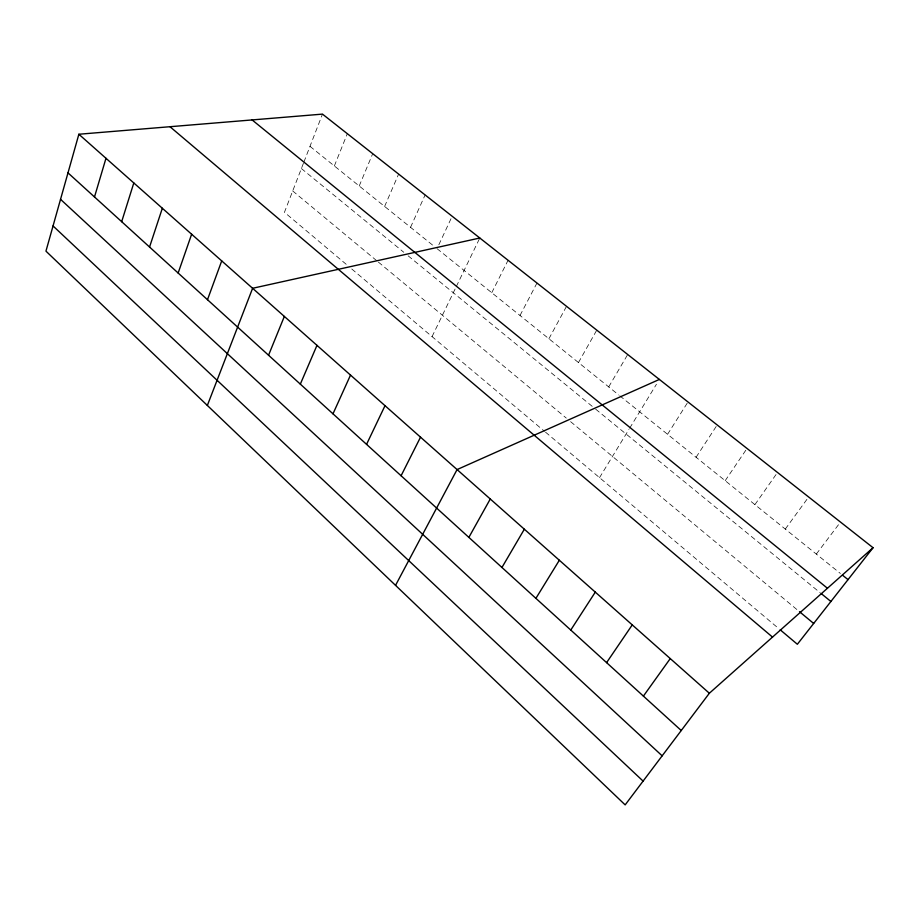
<?xml version="1.0" encoding="UTF-8"?>
<svg xmlns="http://www.w3.org/2000/svg" width="919" height="919" viewBox="0 0 919 919"><rect width="100%" height="100%" fill="white"/><g stroke="black" fill="none" stroke-linecap="round" stroke-linejoin="round"><path stroke-width="0.69" stroke-dasharray="4.59 3.45" d="M303.408 163.318L284.442 212.289L347.531 265.419M303.913 162.02L322.477 114.117M334.355 165.96L347.325 133.68M359.226 185.994L372.7 153.668M384.613 206.442L398.628 174.082M410.552 227.326L425.106 194.931M438.845 244.764L451.551 217.539M432.056 336.607L455.698 287.796M456.295 286.556L479.798 238.01M491.757 292.724L508.069 260.272M520.016 315.481L536.972 283.029M548.919 338.755L566.529 306.314M578.476 362.557L596.764 330.128M608.711 386.91L627.711 354.493M599.533 477.65L628.952 429.368M629.664 428.197L656.453 384.234M667.573 434.296L687.975 401.959M696.074 457.26L717.188 424.957M725.183 480.694L747.021 448.449M754.913 504.634L777.497 472.458M785.285 529.091L808.651 496.995M816.313 554.077L840.494 522.072M309.99 146.339L433.722 245.993M437.03 248.658L618.659 394.917M619.762 395.802L840.38 573.456M301.386 168.545L403.797 252.277M408.151 255.838L594.57 408.266M595.673 409.162L820.15 592.709M292.702 190.957L377.284 261.191M378.387 262.099L566.276 418.076M570.607 421.672L798.381 610.767M351.759 268.991L544.462 431.275M545.53 432.171L779.117 628.895"/><path stroke-width="1.38" d="M78.862 134.243L45.95 251.151L625.161 804.883L709.353 693.248L873.05 547.713L322.477 114.117L78.862 134.243L709.353 693.248M94.496 196.965L105.984 158.286M121.676 221.686L133.806 182.95M149.556 247.027L162.341 208.257M178.148 273.023L191.634 234.23M207.487 299.709L221.72 260.893M207.349 405.451L252.61 288.29L479.798 238.01M268.543 355.239L284.35 316.423M300.329 384.131L316.975 345.349M332.988 413.826L350.518 375.09M366.555 444.359L385.015 405.681M401.086 475.755L420.523 437.168M395.538 585.357L457.076 469.575L659.382 379.432M468.862 537.385L490.264 499.006M501.946 567.471L524.335 529.218M535.903 598.349L559.338 560.245M570.768 630.055L595.294 592.123M606.597 662.633L632.249 624.897M643.403 696.108L670.261 658.59M873.05 547.713L797.359 644.265L780.197 629.802M842.562 575.225L848.03 579.625M252.116 119.93L827.445 588.252M821.23 593.582L830.891 601.486M799.473 611.675L813.671 623.461M169.969 126.707L772.511 637.097M67.995 172.864L681.243 730.513M60.539 199.331L662.151 755.832M53.049 225.948L643.093 781.104"/></g></svg>
